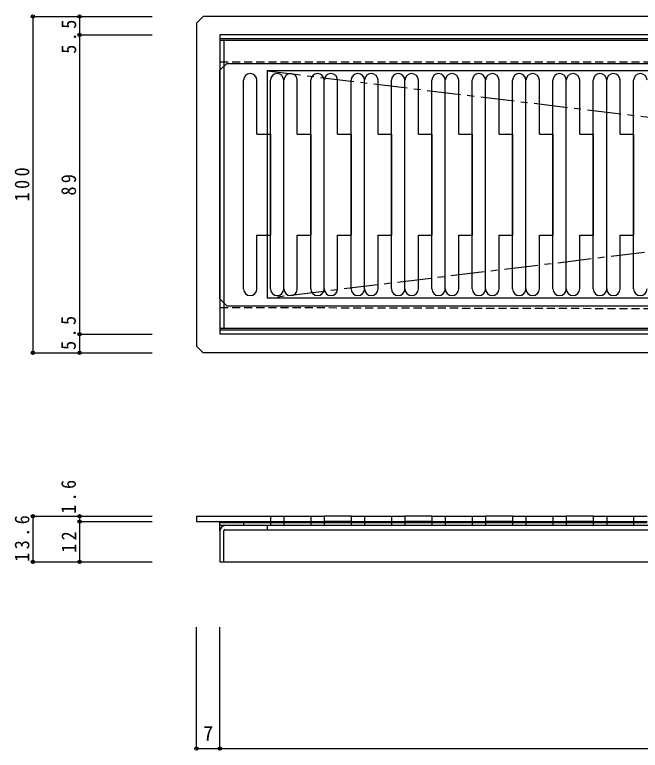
# Model space of a CAD drawing. Units: millimetres at full size, sheet at 1:2. Extents: x -368 to 406, y -241 to 230.
# Drawn here: x -368.3 to -182.3, y -204.8 to 13.9 of the extents above; entities that cross this region are included whole.
import ezdxf
from ezdxf.enums import TextEntityAlignment as Align

# ---------------------------------------------------------------- set-up
doc = ezdxf.new("R2010")
doc.units = ezdxf.units.MM
doc.header["$LTSCALE"] = 2
doc.header["$PDMODE"] = 32
doc.header["$PDSIZE"] = 1
doc.linetypes.add('CHAIN1', pattern=[8, 5, -1, 1, -1])
doc.linetypes.add('DASHED1', pattern=[1.8, 1.2, -0.6])
doc.layers.add('0-0', color=7, linetype='Continuous')
doc.styles.add('ＭＳ ゴシック', font='')
doc.styles.get('ＭＳ ゴシック').set_extended_font_data('MS Gothic')

msp = doc.modelspace()

# ---------------------------------------------------------------- linework, layer by layer
at = {"layer": '0-0', "color": 4}
for p, q in [((-362.898, 13.36), (-362.898, -86.64)), ((-362.898, 13.36), (-327.397, 13.36)), ((-349.017, 13.36), (-349.017, 7.86)), ((-349.017, 13.36), (-327.397, 13.36)), ((-349.017, 7.86), (-327.397, 7.86)), ((-349.017, 7.86), (-349.017, -81.14)), ((-305.274, -0.64), (-307.274, -2.64)), ((-305.274, -0.64), (268.726, -0.64)), ((-307.274, -70.64), (-307.274, -2.64)), ((-300.274, -67.64), (-300.274, -5.64)), ((-296.274, -21.64), (-296.274, -5.64)), ((-288.274, -67.64), (-288.274, -5.64)), ((-284.274, -21.64), (-284.274, -5.64)), ((-276.274, -67.64), (-276.274, -5.64)), ((-272.274, -21.64), (-272.274, -5.64)), ((-264.274, -67.64), (-264.274, -5.64)), ((-260.274, -21.64), (-260.274, -5.64)), ((-252.274, -67.64), (-252.274, -5.64)), ((-248.274, -21.64), (-248.274, -5.64)), ((-240.274, -67.64), (-240.274, -5.64)), ((-236.274, -21.64), (-236.274, -5.64)), ((-228.274, -67.64), (-228.274, -5.64)), ((-224.274, -21.64), (-224.274, -5.64)), ((-216.274, -67.64), (-216.274, -5.64)), ((-212.274, -21.64), (-212.274, -5.64)), ((-204.274, -67.64), (-204.274, -5.64)), ((-200.274, -21.64), (-200.274, -5.64)), ((-192.274, -67.64), (-192.274, -5.64)), ((-188.274, -21.64), (-188.274, -5.64)), ((-296.274, -21.64), (-292.274, -21.64)), ((-292.274, -21.64), (-292.274, -51.64)), ((-284.274, -21.64), (-280.274, -21.64)), ((-280.274, -21.64), (-280.274, -51.64)), ((-272.274, -21.64), (-268.274, -21.64)), ((-268.274, -21.64), (-268.274, -51.64)), ((-260.274, -21.64), (-256.274, -21.64)), ((-256.274, -21.64), (-256.274, -51.64)), ((-248.274, -21.64), (-244.274, -21.64)), ((-244.274, -21.64), (-244.274, -51.64)), ((-236.274, -21.64), (-232.274, -21.64)), ((-232.274, -21.64), (-232.274, -51.64)), ((-224.274, -21.64), (-220.274, -21.64)), ((-220.274, -21.64), (-220.274, -51.64)), ((-212.274, -21.64), (-208.274, -21.64)), ((-208.274, -21.64), (-208.274, -51.64)), ((-200.274, -21.64), (-196.274, -21.64)), ((-196.274, -21.64), (-196.274, -51.64)), ((-188.274, -21.64), (-184.274, -21.64)), ((-184.274, -21.64), (-184.274, -51.64)), ((-296.274, -51.64), (-292.274, -51.64)), ((-296.274, -67.64), (-296.274, -51.64)), ((-284.274, -51.64), (-280.274, -51.64)), ((-284.274, -67.64), (-284.274, -51.64)), ((-272.274, -51.64), (-268.274, -51.64)), ((-272.274, -67.64), (-272.274, -51.64)), ((-260.274, -51.64), (-256.274, -51.64)), ((-260.274, -67.64), (-260.274, -51.64)), ((-248.274, -51.64), (-244.274, -51.64)), ((-248.274, -67.64), (-248.274, -51.64)), ((-236.274, -51.64), (-232.274, -51.64)), ((-236.274, -67.64), (-236.274, -51.64)), ((-224.274, -51.64), (-220.274, -51.64)), ((-224.274, -67.64), (-224.274, -51.64)), ((-212.274, -51.64), (-208.274, -51.64)), ((-212.274, -67.64), (-212.274, -51.64)), ((-200.274, -51.64), (-196.274, -51.64)), ((-200.274, -67.64), (-200.274, -51.64)), ((-188.274, -51.64), (-184.274, -51.64)), ((-188.274, -67.64), (-188.274, -51.64)), ((-307.274, -70.64), (-305.274, -72.64)), ((-305.274, -72.64), (268.726, -72.64)), ((-349.017, -81.14), (-327.397, -81.14)), ((-349.017, -81.14), (-349.017, -86.64)), ((-362.898, -86.64), (-327.397, -86.64)), ((-349.017, -86.64), (-327.397, -86.64)), ((-362.898, -135.216), (-362.898, -148.816)), ((-362.898, -135.216), (-327.397, -135.216)), ((-349.017, -135.216), (-349.017, -136.816)), ((-349.017, -135.216), (-327.397, -135.216)), ((-292.274, -135.216), (-288.274, -135.216)), ((-280.274, -135.216), (-276.274, -135.216)), ((-268.274, -135.216), (-264.274, -135.216)), ((-256.274, -135.216), (-252.274, -135.216)), ((-244.274, -135.216), (-240.274, -135.216)), ((-232.274, -135.216), (-228.274, -135.216)), ((-220.274, -135.216), (-216.274, -135.216)), ((-208.274, -135.216), (-204.274, -135.216)), ((-196.274, -135.216), (-192.274, -135.216)), ((-184.274, -135.216), (-180.274, -135.216)), ((-349.017, -136.816), (-327.397, -136.816)), ((-349.017, -136.816), (-349.017, -148.816)), ((-300.274, -137.116), (-292.274, -137.116)), ((-292.274, -136.816), (-288.274, -136.816)), ((-288.274, -137.116), (-280.274, -137.116)), ((-280.274, -136.816), (-276.274, -136.816)), ((-276.274, -137.116), (-268.274, -137.116)), ((-268.274, -136.816), (-264.274, -136.816)), ((-264.274, -137.116), (-256.274, -137.116)), ((-256.274, -136.816), (-252.274, -136.816)), ((-252.274, -137.116), (-244.274, -137.116)), ((-244.274, -136.816), (-240.274, -136.816)), ((-240.274, -137.116), (-232.274, -137.116)), ((-232.274, -136.816), (-228.274, -136.816)), ((-228.274, -137.116), (-220.274, -137.116)), ((-220.274, -136.816), (-216.274, -136.816)), ((-216.274, -137.116), (-208.274, -137.116)), ((-208.274, -136.816), (-204.274, -136.816)), ((-204.274, -137.116), (-196.274, -137.116)), ((-196.274, -136.816), (-192.274, -136.816)), ((-192.274, -137.116), (-184.274, -137.116)), ((-184.274, -136.816), (-180.274, -136.816)), ((-300.274, -137.916), (-292.274, -137.916)), ((263.726, -138.016), (-293.274, -138.016)), ((-293.274, -139.216), (263.726, -139.216)), ((-288.274, -137.916), (-280.274, -137.916)), ((-276.274, -137.916), (-268.274, -137.916)), ((-264.274, -137.916), (-256.274, -137.916)), ((-252.274, -137.916), (-244.274, -137.916)), ((-240.274, -137.916), (-232.274, -137.916)), ((-228.274, -137.916), (-220.274, -137.916)), ((-216.274, -137.916), (-208.274, -137.916)), ((-204.274, -137.916), (-196.274, -137.916)), ((-192.274, -137.916), (-184.274, -137.916)), ((-362.898, -148.816), (-327.397, -148.816)), ((-349.017, -148.816), (-327.397, -148.816)), ((-314.274, -204.297), (-314.274, -168.172)), ((-307.274, -204.297), (-307.274, -168.172)), ((-314.274, -204.297), (-307.274, -204.297)), ((-307.274, -204.297), (278.726, -204.297))]:
    msp.add_line(p, q, dxfattribs=at)
at = {"layer": '0-0'}
for p, q in [((-314.274, 11.36), (-312.274, 13.36)), ((283.726, 13.36), (-312.274, 13.36)), ((-314.274, 11.36), (-314.274, -84.64)), ((-307.274, 7.86), (-307.274, -81.14)), ((278.726, 7.86), (-307.274, 7.86)), ((278.726, 6.66), (-307.274, 6.66)), ((278.726, 6.16), (-307.274, 6.16)), ((-306.074, 6.16), (-306.074, -79.44)), ((-306.074, 6.16), (-306.074, -79.44)), ((-293.274, -2.84), (-293.274, -70.44)), ((263.726, -2.84), (-293.274, -2.84)), ((-293.274, -2.84), (-293.274, -70.44)), ((-292.274, -67.64), (-292.274, -5.64)), ((-288.274, -67.64), (-288.274, -5.64)), ((-280.274, -67.64), (-280.274, -5.64)), ((-276.274, -67.64), (-276.274, -5.64)), ((-268.274, -67.64), (-268.274, -5.64)), ((-264.274, -67.64), (-264.274, -5.64)), ((-256.274, -67.64), (-256.274, -5.64)), ((-252.274, -67.64), (-252.274, -5.64)), ((-244.274, -67.64), (-244.274, -5.64)), ((-240.274, -67.64), (-240.274, -5.64)), ((-232.274, -67.64), (-232.274, -5.64)), ((-228.274, -67.64), (-228.274, -5.64)), ((-220.274, -67.64), (-220.274, -5.64)), ((-216.274, -67.64), (-216.274, -5.64)), ((-208.274, -67.64), (-208.274, -5.64)), ((-204.274, -67.64), (-204.274, -5.64)), ((-196.274, -67.64), (-196.274, -5.64)), ((-192.274, -67.64), (-192.274, -5.64)), ((-184.274, -67.64), (-184.274, -5.64)), ((263.726, -70.44), (-293.274, -70.44)), ((263.726, -70.44), (-293.274, -70.44)), ((278.726, -79.44), (-307.274, -79.44)), ((278.726, -79.44), (-307.274, -79.44)), ((278.726, -79.94), (-307.274, -79.94)), ((278.726, -81.14), (-307.274, -81.14)), ((-312.274, -86.64), (-314.274, -84.64)), ((283.726, -86.64), (-312.274, -86.64)), ((-314.274, -135.216), (-314.274, -136.816)), ((-314.274, -135.216), (-292.274, -135.216)), ((-292.274, -135.216), (-292.274, -136.816)), ((-288.274, -135.216), (-288.274, -136.816)), ((-288.274, -135.216), (-280.274, -135.216)), ((-280.274, -135.216), (-280.274, -136.816)), ((-276.274, -135.216), (-276.274, -136.816)), ((-268.274, -135.216), (-276.274, -135.216)), ((-268.274, -135.216), (-268.274, -136.816)), ((-264.274, -135.216), (-264.274, -136.816)), ((-264.274, -135.216), (-256.274, -135.216)), ((-256.274, -135.216), (-256.274, -136.816)), ((-252.274, -135.216), (-252.274, -136.816)), ((-244.274, -135.216), (-252.274, -135.216)), ((-244.274, -135.216), (-244.274, -136.816)), ((-240.274, -135.216), (-240.274, -136.816)), ((-240.274, -135.216), (-232.274, -135.216)), ((-232.274, -135.216), (-232.274, -136.816)), ((-228.274, -135.216), (-228.274, -136.816)), ((-220.274, -135.216), (-228.274, -135.216)), ((-220.274, -135.216), (-220.274, -136.816)), ((-216.274, -135.216), (-216.274, -136.816)), ((-216.274, -135.216), (-208.274, -135.216)), ((-208.274, -135.216), (-208.274, -136.816)), ((-204.274, -135.216), (-204.274, -136.816)), ((-196.274, -135.216), (-204.274, -135.216)), ((-196.274, -135.216), (-196.274, -136.816)), ((-192.274, -135.216), (-192.274, -136.816)), ((-192.274, -135.216), (-184.274, -135.216)), ((-184.274, -135.216), (-184.274, -136.816)), ((-314.274, -136.816), (-292.274, -136.816)), ((-307.274, -139.516), (-307.274, -136.816)), ((-307.274, -137.116), (-300.274, -137.116)), ((-300.274, -137.116), (-300.274, -137.916)), ((-292.274, -137.116), (-292.274, -137.916)), ((-292.274, -137.116), (-288.274, -137.116)), ((-288.274, -136.816), (-280.274, -136.816)), ((-288.274, -137.116), (-288.274, -137.916)), ((-280.274, -137.116), (-280.274, -137.916)), ((-280.274, -137.116), (-276.274, -137.116)), ((-268.274, -136.816), (-276.274, -136.816)), ((-276.274, -137.116), (-276.274, -137.916)), ((-268.274, -137.116), (-268.274, -137.916)), ((-268.274, -137.116), (-264.274, -137.116)), ((-264.274, -136.816), (-256.274, -136.816)), ((-264.274, -137.116), (-264.274, -137.916)), ((-256.274, -137.116), (-256.274, -137.916)), ((-256.274, -137.116), (-252.274, -137.116)), ((-244.274, -136.816), (-252.274, -136.816)), ((-252.274, -137.116), (-252.274, -137.916)), ((-244.274, -137.116), (-244.274, -137.916)), ((-244.274, -137.116), (-240.274, -137.116)), ((-240.274, -136.816), (-232.274, -136.816)), ((-240.274, -137.116), (-240.274, -137.916)), ((-232.274, -137.116), (-232.274, -137.916)), ((-232.274, -137.116), (-228.274, -137.116)), ((-220.274, -136.816), (-228.274, -136.816)), ((-228.274, -137.116), (-228.274, -137.916)), ((-220.274, -137.116), (-220.274, -137.916)), ((-220.274, -137.116), (-216.274, -137.116)), ((-216.274, -136.816), (-208.274, -136.816)), ((-216.274, -137.116), (-216.274, -137.916)), ((-208.274, -137.116), (-208.274, -137.916)), ((-208.274, -137.116), (-204.274, -137.116)), ((-196.274, -136.816), (-204.274, -136.816)), ((-204.274, -137.116), (-204.274, -137.916)), ((-196.274, -137.116), (-196.274, -137.916)), ((-196.274, -137.116), (-192.274, -137.116)), ((-192.274, -136.816), (-184.274, -136.816)), ((-192.274, -137.116), (-192.274, -137.916)), ((-184.274, -137.116), (-184.274, -137.916)), ((-184.274, -137.116), (-180.274, -137.116)), ((-307.274, -137.916), (-300.274, -137.916)), ((-307.274, -139.516), (-307.274, -148.816)), ((-306.074, -148.816), (-306.074, -139.516)), ((-293.274, -138.016), (-305.774, -138.016)), ((-305.774, -139.216), (-293.274, -139.216)), ((-293.274, -138.016), (-293.274, -139.216)), ((-292.274, -137.916), (-288.274, -137.916)), ((-280.274, -137.916), (-276.274, -137.916)), ((-268.274, -137.916), (-264.274, -137.916)), ((-256.274, -137.916), (-252.274, -137.916)), ((-244.274, -137.916), (-240.274, -137.916)), ((-232.274, -137.916), (-228.274, -137.916)), ((-220.274, -137.916), (-216.274, -137.916)), ((-208.274, -137.916), (-204.274, -137.916)), ((-196.274, -137.916), (-192.274, -137.916)), ((-184.274, -137.916), (-180.274, -137.916)), ((-307.274, -148.816), (278.726, -148.816))]:
    msp.add_line(p, q, dxfattribs=at)
at = {"layer": '0-0', "linetype": 'DASHED1'}
for p, q in [((-307.274, -0.14), (278.726, -0.14)), ((-307.274, -73.14), (278.726, -74.64))]:
    msp.add_line(p, q, dxfattribs=at)
at = {"layer": '0-0', "color": 4, "linetype": 'CHAIN1'}
for p, q in [((-293.274, -2.84), (263.726, -70.44)), ((263.726, -2.84), (-293.274, -70.44))]:
    msp.add_line(p, q, dxfattribs=at)
at = {"layer": '0-0'}
for points in [[(278.726, 6.16), (-307.274, 6.16), (-307.274, -79.44)], [(263.726, -70.44), (263.726, -2.84), (-293.274, -2.84)]]:
    msp.add_lwpolyline(points, dxfattribs=at)
at = {"layer": '0-0', "color": 4}
for centre, start, end in [((-298.274, -5.64), 0, 180), ((-286.274, -5.64), 0, 180), ((-274.274, -5.64), 0, 180), ((-262.274, -5.64), 0, 180), ((-250.274, -5.64), 0, 180), ((-238.274, -5.64), 0, 180), ((-226.274, -5.64), 0, 180), ((-214.274, -5.64), 0, 180), ((-202.274, -5.64), 0, 180), ((-190.274, -5.64), 0, 180), ((-298.274, -67.64), 180, 0), ((-286.274, -67.64), 180, 0), ((-274.274, -67.64), 180, 0), ((-262.274, -67.64), 180, 0), ((-250.274, -67.64), 180, 0), ((-238.274, -67.64), 180, 0), ((-226.274, -67.64), 180, 0), ((-214.274, -67.64), 180, 0), ((-202.274, -67.64), 180, 0), ((-190.274, -67.64), 180, 0)]:
    msp.add_arc(centre, 2, start, end, dxfattribs=at)
at = {"layer": '0-0'}
for centre, radius, start, end in [((-290.274, -5.64), 2, 0, 180), ((-278.274, -5.64), 2, 0, 180), ((-266.274, -5.64), 2, 0, 180), ((-254.274, -5.64), 2, 0, 180), ((-242.274, -5.64), 2, 0, 180), ((-230.274, -5.64), 2, 0, 180), ((-218.274, -5.64), 2, 0, 180), ((-206.274, -5.64), 2, 0, 180), ((-194.274, -5.64), 2, 0, 180), ((-182.274, -5.64), 2, 0, 180), ((-290.274, -67.64), 2, 180, 0), ((-278.274, -67.64), 2, 180, 0), ((-266.274, -67.64), 2, 180, 0), ((-254.274, -67.64), 2, 180, 0), ((-242.274, -67.64), 2, 180, 0), ((-230.274, -67.64), 2, 180, 0), ((-218.274, -67.64), 2, 180, 0), ((-206.274, -67.64), 2, 180, 0), ((-194.274, -67.64), 2, 180, 0), ((-182.274, -67.64), 2, 180, 0), ((-305.774, -139.516), 1.5, 90, 180), ((-305.774, -139.516), 0.3, 90, 180)]:
    msp.add_arc(centre, radius, start, end, dxfattribs=at)
at = {"layer": '0-0', "color": 5}
for p in [(-362.898, 13.36), (-349.017, 13.36), (-349.017, 7.86), (-349.017, -81.14), (-362.898, -86.64), (-349.017, -86.64), (-362.898, -135.216), (-349.017, -135.216), (-349.017, -136.816), (-362.898, -148.816), (-349.017, -148.816), (-314.274, -204.297), (-307.274, -204.297)]:
    msp.add_point(p, dxfattribs=at)

# ---------------------------------------------------------------- texts
at = {"layer": '0-0', "style": 'ＭＳ ゴシック'}
msp.add_text('7', height=4.399, dxfattribs=at).set_placement((-312.274, -203.297), align=Align.BOTTOM_LEFT)
at = {"layer": '0-0', "char_height": 4.399, "attachment_point": 7, "rotation": 90, "style": 'ＭＳ ゴシック'}
for s, insert in [('\\T1.38;\\W0.9;5.5', (-349.976, 2.251)), ('\\T1.38;\\W0.9;100', (-363.898, -41.64)), ('\\T1.36;\\W0.9;89', (-350.017, -39.89)), ('\\T1.38;\\W0.9;5.5', (-350.078, -85.792)), ('\\T1.37;\\W0.9;1.6', (-350.044, -134.497)), ('\\T1.38;\\W0.9;13.6', (-363.898, -148.766)), ('\\T1.36;\\W0.9;12', (-350.017, -146.066))]:
    msp.add_mtext(s, dxfattribs=dict(at, insert=insert))

doc.saveas('drawing.dxf')
